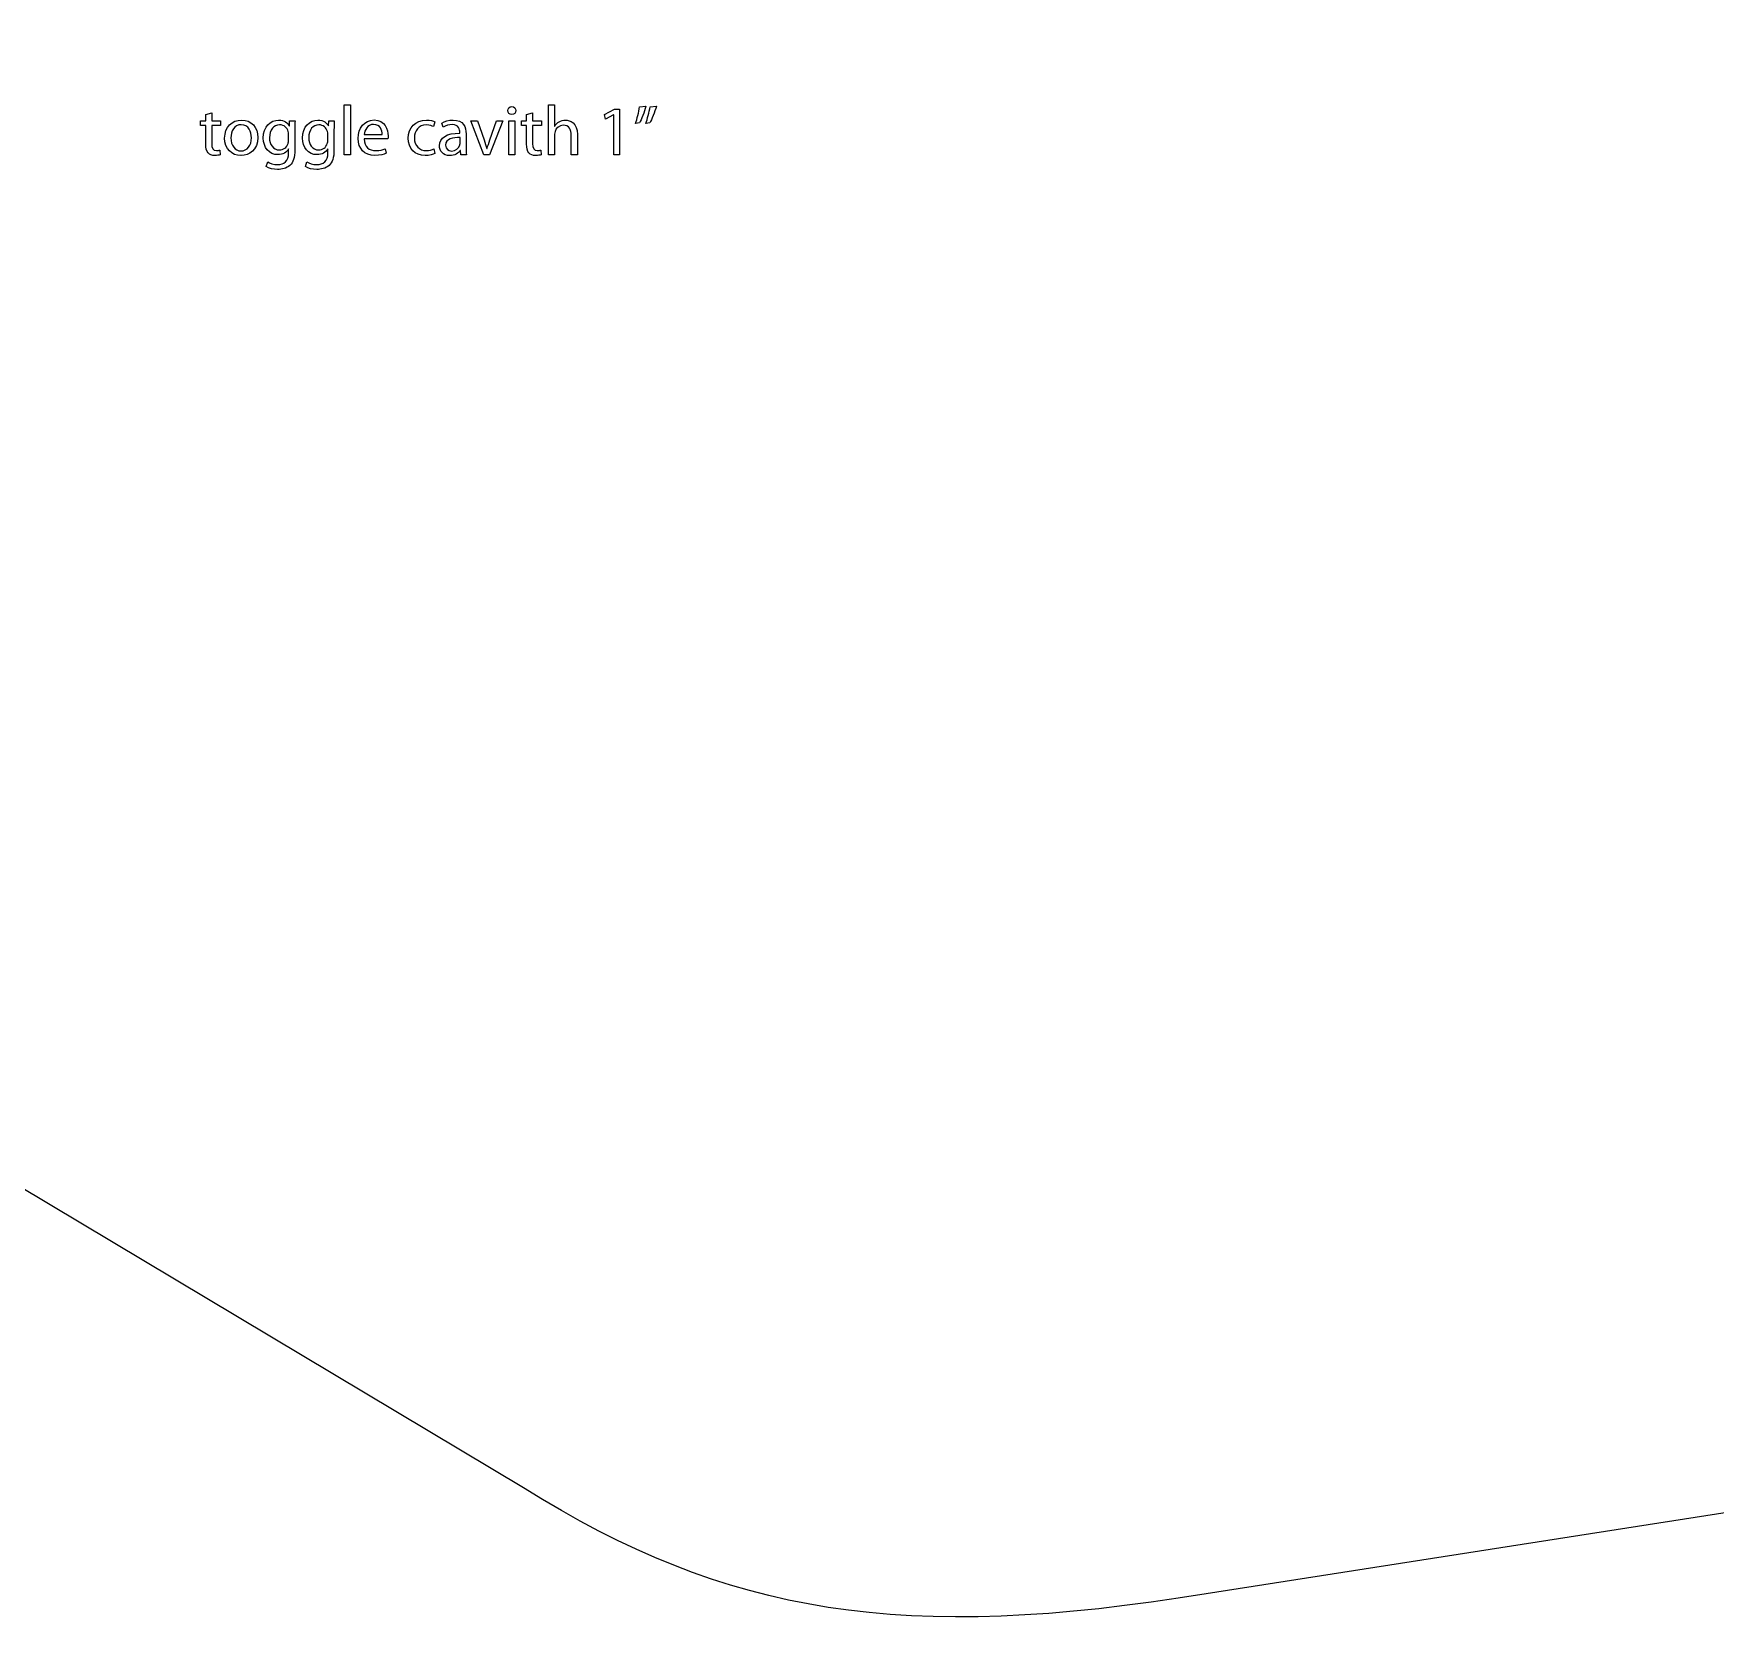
# Model space of a CAD drawing. Extents: x 14 to 1178, y 12 to 836.
# Drawn here: x 322.7 to 424.1, y 635 to 732 of the extents above; entities that cross this region are included whole.
import ezdxf

# ---------------------------------------------------------------- set-up
doc = ezdxf.new("R2010")
doc.units = 0
doc.layers.add('Gibson-Explorer-00-1958', color=7, linetype='CONTINUOUS')

msp = doc.modelspace()

# ---------------------------------------------------------------- linework, layer by layer
at = {"layer": 'Gibson-Explorer-00-1958', "color": 1}
for points in [[(352.233789, 644.343153), (79.302996, 807.458245)], [(479.086321, 651.318099), (393.417486, 637.946975)]]:
    msp.add_lwpolyline(points, dxfattribs=at)
at = {"layer": 'Gibson-Explorer-00-1958', "color": 7}
for points in [[(341.415845, 727.730258), (341.788431, 727.730258), (341.788431, 724.724591), (341.415845, 724.724591), (341.415845, 727.730258)], [(357.676018, 727.129089), (357.667551, 727.129089), (357.18922, 726.870891), (357.117218, 727.154595), (357.718386, 727.476364), (358.035851, 727.476364), (358.035851, 724.724591), (357.676018, 724.724591), (357.676018, 727.129089)], [(351.347192, 724.724591), (351.347192, 726.77356), (351.719781, 726.77356), (351.719781, 724.724591), (351.347192, 724.724591)]]:
    msp.add_lwpolyline(points, close=True, dxfattribs=at)
for points in [[(354.111481, 725.960689), (354.111481, 724.724591), (353.738877, 724.724591), (353.738877, 727.730258), (353.738947, 727.730258)], [(353.738947, 727.730258), (354.111551, 727.730258), (354.111551, 726.451791), (354.120018, 726.451791)], [(359.242316, 727.61183), (359.623175, 727.654199), (359.623175, 727.654128)], [(359.868814, 727.61183), (360.249849, 727.654199), (360.249849, 727.654128)], [(333.063228, 725.372185), (333.063228, 726.489926), (332.74559, 726.489926), (332.74559, 726.77363), (333.063228, 726.77363), (333.063228, 727.150362), (333.427203, 727.264732), (333.427185, 727.264662)], [(333.427185, 727.264662), (333.427185, 726.77356), (333.960659, 726.77356), (333.960659, 726.489856), (333.427185, 726.489856), (333.427185, 725.385026)], [(338.101328, 726.468689), (338.10976, 726.468689), (338.122495, 726.77356), (338.452706, 726.77356)], [(340.467592, 726.468689), (340.476024, 726.468689), (340.488759, 726.77356), (340.818969, 726.77356)], [(346.893718, 726.709813), (346.80897, 726.426462)], [(347.393103, 726.392524), (347.308525, 726.642291)], [(350.208404, 725.626362), (350.606312, 726.77356), (350.995779, 726.77356), (350.191523, 724.724591), (349.835987, 724.724591), (349.056881, 726.77356), (349.454959, 726.77356), (349.454973, 726.77356)], [(349.454973, 726.77356), (349.857016, 725.626362)], [(351.529267, 727.150291), (351.524963, 727.150291), (351.52496, 727.150291)], [(352.422649, 725.372185), (352.422649, 726.489926), (352.105011, 726.489926), (352.105011, 726.77363), (352.422649, 726.77363), (352.422649, 727.150362), (352.786624, 727.264732), (352.786553, 727.264662)], [(352.786553, 727.264662), (352.786553, 726.77356), (353.320024, 726.77356), (353.320024, 726.489856), (352.786553, 726.489856), (352.786553, 725.385026)], [(359.22958, 726.646595), (358.992549, 726.621195)], [(359.856043, 726.646595), (359.619047, 726.621195)], [(338.063242, 725.600856), (338.063242, 725.969121), (338.063249, 725.969121)], [(338.435807, 726.21476), (338.435807, 725.025158), (338.435836, 725.025158)], [(340.429506, 725.600856), (340.429506, 725.969121), (340.429513, 725.969121)], [(340.802071, 726.21476), (340.802071, 725.025158), (340.8021, 725.025158)], [(344.05325, 725.681289), (342.618196, 725.685522), (342.618182, 725.685593)], [(342.622317, 725.952258), (343.706145, 725.952258), (343.706145, 725.952258)], [(348.396488, 726.028387), (348.396488, 726.070756)], [(348.404926, 725.41466), (348.404926, 725.770189), (348.404909, 725.770189)], [(348.769074, 725.981891), (348.769074, 725.215693), (348.769056, 725.215693)], [(355.483081, 725.943826), (355.483081, 724.724591), (355.110653, 724.724591), (355.110653, 725.901281)], [(333.922591, 725.012493), (333.939489, 724.728966)], [(335.192986, 724.678095), (335.188859, 724.678095), (335.188851, 724.678095)], [(335.197276, 724.957495), (335.201403, 724.957495), (335.20141, 724.957495)], [(338.067384, 724.851556), (338.067384, 725.075993), (338.058953, 725.075993)], [(340.433648, 724.851556), (340.433648, 725.075993), (340.425217, 725.075993)], [(343.88391, 725.075993), (343.951608, 724.813491)], [(346.821716, 725.075993), (346.88528, 724.796593), (346.88528, 724.796593)], [(348.79869, 724.724591), (348.464172, 724.724591), (348.430235, 724.982789), (348.417676, 724.982789)], [(350.022208, 725.097195), (350.034943, 725.097195)], [(353.281959, 725.012493), (353.298892, 724.728966)], [(336.712774, 724.009228), (336.805964, 724.29706)], [(339.079038, 724.009228), (339.172228, 724.29706)]]:
    msp.add_lwpolyline(points, dxfattribs=at)
for points in [[(351.292243, 727.391626), (351.292243, 727.52286), (351.389567, 727.628622), (351.533402, 727.628622)], [(351.533402, 727.628622), (351.677406, 727.628622), (351.770595, 727.52286), (351.770595, 727.391626)], [(358.992549, 726.621195), (359.085577, 726.870962), (359.195643, 727.306924), (359.242316, 727.61183)], [(359.623175, 727.654128), (359.525843, 727.298422), (359.343775, 726.841258), (359.22958, 726.646595)], [(359.619047, 726.621195), (359.707912, 726.870962), (359.822282, 727.306924), (359.868814, 727.61183)], [(360.249849, 727.654128), (360.152341, 727.298422), (359.970449, 726.841258), (359.856043, 726.646595)], [(334.206655, 725.732124), (334.206655, 726.417854), (334.659685, 726.820056), (335.222612, 726.820056)], [(335.209849, 726.540691), (334.773872, 726.540691), (334.583358, 726.134326), (334.583358, 725.74486)], [(335.823767, 725.757595), (335.823767, 726.104693), (335.650133, 726.540691), (335.209849, 726.540691)], [(335.222612, 726.820056), (335.811035, 726.820056), (336.208944, 726.392524), (336.208944, 725.770189)], [(336.535016, 725.736428), (336.535016, 726.430448), (336.988046, 726.820056), (337.462091, 726.820056)], [(337.521323, 726.532224), (337.16579, 726.532224), (336.911712, 726.231658), (336.911712, 725.753291)], [(337.462091, 726.820056), (337.817624, 726.820056), (338.008139, 726.637987), (338.101328, 726.468689)], [(338.042048, 726.134326), (337.974353, 726.35446), (337.796585, 726.532224), (337.521323, 726.532224)], [(338.452706, 726.77356), (338.43997, 726.629556), (338.435807, 726.464526), (338.435807, 726.21476)], [(338.90128, 725.736428), (338.90128, 726.430448), (339.35431, 726.820056), (339.828355, 726.820056)], [(339.887587, 726.532224), (339.532054, 726.532224), (339.277976, 726.231658), (339.277976, 725.753291)], [(339.828355, 726.820056), (340.183888, 726.820056), (340.374402, 726.637987), (340.467592, 726.468689)], [(340.408311, 726.134326), (340.340617, 726.35446), (340.162849, 726.532224), (339.887587, 726.532224)], [(340.818969, 726.77356), (340.806234, 726.629556), (340.802071, 726.464526), (340.802071, 726.21476)], [(342.258342, 725.715226), (342.258342, 726.337597), (342.626624, 726.824395), (343.223485, 726.824395)], [(343.193859, 726.557554), (342.812831, 726.557554), (342.651946, 726.210456), (342.622317, 725.952258)], [(343.706145, 725.952258), (343.710273, 726.185126), (343.608821, 726.557554), (343.193859, 726.557554)], [(343.223485, 726.824395), (343.892352, 726.824395), (344.065985, 726.235962), (344.065985, 725.859054)], [(345.276592, 725.727962), (345.276592, 726.358587), (345.708434, 726.820056), (346.377297, 726.820056)], [(346.377297, 726.523793), (345.907387, 726.523793), (345.653313, 726.172391), (345.653313, 725.74486)], [(346.377297, 726.820056), (346.597441, 726.820056), (346.792086, 726.765128), (346.893718, 726.709813)], [(346.80897, 726.426462), (346.720084, 726.472993), (346.580388, 726.523793), (346.377297, 726.523793)], [(347.308525, 726.642291), (347.477851, 726.748054), (347.727621, 726.820056), (347.98583, 726.820056)], [(347.930708, 726.544995), (347.736063, 726.544995), (347.537107, 726.489856), (347.393103, 726.392524)], [(348.396488, 726.070756), (348.396488, 726.240089), (348.349805, 726.549122), (347.930708, 726.544995)], [(347.98583, 726.820056), (348.616628, 726.820056), (348.769074, 726.392524), (348.769074, 725.981891)], [(351.52496, 727.150291), (351.38526, 727.150291), (351.292243, 727.260358), (351.292243, 727.391626)], [(351.770595, 727.391626), (351.770595, 727.260358), (351.677406, 727.150291), (351.529267, 727.150291)], [(354.120018, 726.451791), (354.179284, 726.557554), (354.272453, 726.655062), (354.386647, 726.714293)], [(354.636414, 726.511058), (354.395114, 726.511058), (354.208883, 726.341724), (354.136881, 726.138454)], [(354.386647, 726.714293), (354.496749, 726.781991), (354.627983, 726.820056), (354.767683, 726.820056)], [(355.110653, 725.901281), (355.110653, 726.235962), (354.987816, 726.511058), (354.636414, 726.511058)], [(354.767683, 726.820056), (355.042955, 726.820056), (355.483081, 726.650758), (355.483081, 725.943826)], [(335.188851, 724.678095), (334.638497, 724.678095), (334.206655, 725.084424), (334.206655, 725.732124)], [(334.583358, 725.74486), (334.583358, 725.296126), (334.837435, 724.957495), (335.197276, 724.957495)], [(336.208944, 725.770189), (336.208944, 725.008295), (335.679777, 724.678095), (335.192986, 724.678095)], [(335.20141, 724.957495), (335.557116, 724.957495), (335.823767, 725.291822), (335.823767, 725.757595)], [(337.407143, 724.733023), (336.898991, 724.733023), (336.535016, 725.164893), (336.535016, 725.736428)], [(336.911712, 725.753291), (336.911712, 725.355393), (337.119107, 725.016726), (337.517188, 725.016726)], [(338.033609, 725.401889), (338.054811, 725.461156), (338.063242, 725.533158), (338.063242, 725.600856)], [(338.063249, 725.969121), (338.063249, 726.028387), (338.058946, 726.083491), (338.042048, 726.134326)], [(339.773407, 724.733023), (339.265255, 724.733023), (338.90128, 725.164893), (338.90128, 725.736428)], [(339.277976, 725.753291), (339.277976, 725.355393), (339.485371, 725.016726), (339.883452, 725.016726)], [(340.399873, 725.401889), (340.42104, 725.461156), (340.429506, 725.533158), (340.429506, 725.600856)], [(340.429513, 725.969121), (340.429513, 726.028387), (340.42521, 726.083491), (340.408311, 726.134326)], [(343.265861, 724.682223), (342.63937, 724.682223), (342.258342, 725.101322), (342.258342, 725.715226)], [(342.618182, 725.685593), (342.626613, 725.181756), (342.944089, 724.974358), (343.316675, 724.974358)], [(344.065985, 725.859054), (344.065985, 725.782924), (344.061682, 725.723658), (344.05325, 725.681289)], [(346.296857, 724.678095), (345.678804, 724.678095), (345.276592, 725.097195), (345.276592, 725.727962)], [(345.653313, 725.74486), (345.653313, 725.270656), (345.958204, 724.978662), (346.364551, 724.978662)], [(347.164521, 725.266493), (347.164521, 725.761722), (347.604805, 726.032691), (348.396488, 726.028387)], [(348.404909, 725.770189), (347.998562, 725.778656), (347.537089, 725.706795), (347.537089, 725.308897)], [(349.857016, 725.626362), (349.924887, 725.435826), (349.979836, 725.266493), (350.022208, 725.097195)], [(350.034943, 725.097195), (350.08145, 725.266493), (350.140706, 725.435826), (350.208404, 725.626362)], [(354.136881, 726.138454), (354.115714, 726.08783), (354.111481, 726.032691), (354.111481, 725.960689)], [(333.207062, 724.834728), (333.105431, 724.949099), (333.063228, 725.131026), (333.063228, 725.372185)], [(333.609275, 724.678166), (333.435645, 724.678166), (333.295945, 724.737397), (333.207062, 724.834728)], [(333.427185, 725.385026), (333.427185, 725.130956), (333.499187, 724.987093), (333.706582, 724.987093)], [(333.939489, 724.728966), (333.867487, 724.703566), (333.753282, 724.678166), (333.609275, 724.678166)], [(333.706582, 724.987093), (333.808213, 724.987093), (333.867469, 724.99556), (333.922591, 725.012493)], [(337.407132, 724.131854), (337.787988, 724.131854), (338.067384, 724.330821), (338.067384, 724.851556)], [(338.058953, 725.075993), (337.948882, 724.885493), (337.724608, 724.733023), (337.407143, 724.733023)], [(337.517188, 725.016726), (337.749905, 725.016726), (337.9573, 725.160554), (338.033609, 725.401889)], [(338.435836, 725.025158), (338.435836, 724.550954), (338.338342, 724.267426), (338.143693, 724.085358)], [(339.773396, 724.131854), (340.154251, 724.131854), (340.433648, 724.330821), (340.433648, 724.851556)], [(340.425217, 725.075993), (340.315146, 724.885493), (340.090871, 724.733023), (339.773407, 724.733023)], [(339.883452, 725.016726), (340.116169, 725.016726), (340.323564, 725.160554), (340.399873, 725.401889)], [(340.8021, 725.025158), (340.8021, 724.550954), (340.704606, 724.267426), (340.509957, 724.085358)], [(343.951608, 724.813491), (343.820523, 724.754224), (343.591767, 724.682223), (343.265861, 724.682223)], [(343.316675, 724.974358), (343.583325, 724.974358), (343.748517, 725.020889), (343.88391, 725.075993)], [(346.88528, 724.796593), (346.787955, 724.749921), (346.571946, 724.678095), (346.296857, 724.678095)], [(346.364551, 724.978662), (346.576253, 724.978662), (346.71595, 725.029321), (346.821716, 725.075993)], [(347.791012, 724.678095), (347.376223, 724.678095), (347.164521, 724.970054), (347.164521, 725.266493)], [(347.537089, 725.308897), (347.537089, 725.063258), (347.697977, 724.953191), (347.884184, 724.953191)], [(348.417676, 724.982789), (348.307602, 724.821923), (348.083154, 724.678095), (347.791012, 724.678095)], [(347.884184, 724.953191), (348.155138, 724.953191), (348.328772, 725.122313), (348.388028, 725.296126)], [(348.388028, 725.296126), (348.400622, 725.334191), (348.404926, 725.376595), (348.404926, 725.41466)], [(348.769056, 725.215693), (348.769056, 725.037928), (348.777488, 724.864291), (348.79869, 724.724591)], [(352.566483, 724.834728), (352.464852, 724.949099), (352.422649, 725.131026), (352.422649, 725.372185)], [(352.968692, 724.678166), (352.795055, 724.678166), (352.655366, 724.737397), (352.566483, 724.834728)], [(352.786553, 725.385026), (352.786553, 725.130956), (352.858555, 724.987093), (353.065953, 724.987093)], [(353.298892, 724.728966), (353.226926, 724.703566), (353.112696, 724.678166), (352.968692, 724.678166)], [(353.065953, 724.987093), (353.167588, 724.987093), (353.226855, 724.99556), (353.281959, 725.012493)], [(337.394383, 723.839895), (337.148751, 723.839895), (336.877966, 723.899162), (336.712774, 724.009228)], [(336.805964, 724.29706), (336.941356, 724.20816), (337.153055, 724.131854), (337.407132, 724.131854)], [(338.143693, 724.085358), (337.940433, 723.903289), (337.652595, 723.839895), (337.394383, 723.839895)], [(339.760647, 723.839895), (339.515015, 723.839895), (339.244229, 723.899162), (339.079038, 724.009228)], [(339.172228, 724.29706), (339.307617, 724.20816), (339.519319, 724.131854), (339.773396, 724.131854)], [(340.509957, 724.085358), (340.306697, 723.903289), (340.018859, 723.839895), (339.760647, 723.839895)]]:
    msp.add_open_spline(points, degree=3, dxfattribs=at)
at = {"layer": 'Gibson-Explorer-00-1958', "color": 1}
msp.add_open_spline([(393.417486, 637.946975), (375.26012, 634.955949), (364.51211, 636.615803), (352.233789, 644.343153)], degree=3, dxfattribs=at)

doc.saveas('drawing.dxf')
